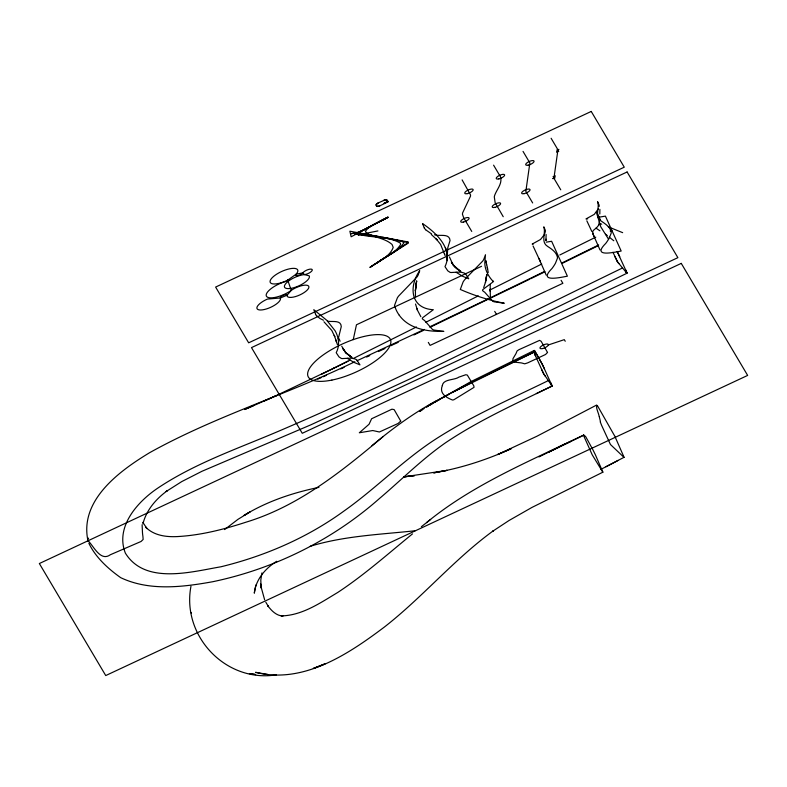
<?xml version="1.0" encoding="UTF-8"?>
<svg xmlns="http://www.w3.org/2000/svg" width="787" height="787" viewBox="0 0 787 787"><rect width="100%" height="100%" fill="white"/><g stroke="black" fill="none" stroke-linecap="round" stroke-linejoin="round"><path stroke-width="1.18" d="M490.271 289.262L490.163 291.2L490.242 284.481M546.021 239.169L545.981 240.694L546.099 234.477M600.314 421.911L600.363 421.576A10.457 1.633 62.4 0 0 600.363 421.212L599.241 416.579M599.812 214.025L599.891 209.332M490.212 290.295L490.399 297.575M486.74 274.584L485.431 282.523L486.74 274.988L486.081 279.926M338.243 338.813L341.273 326.605C340.968 319.502 331.966 322.286 327.402 321.116M190.966 586.256C181.384 636.152 226.076 683.077 276.424 674.813M416.028 284.451L415.369 290.924L416.608 281.234L415.418 290.226L415.477 296.601M554.176 176.445L557.688 151.635M446.918 254.732A47.977 16.566 -24.3 0 1 447.173 253.68L447.429 252.735A14.304 4.938 -24.3 0 0 447.469 252.007L447.783 247.767L450.046 240.537C449.466 232.824 439.431 236.612 434.522 234.762M416.087 284.087L416.697 280.861M255.864 585.036L254.309 593.162C255.736 579.468 265.435 568.342 276.719 561.279M353.245 339.63L356.462 324.785L481.575 266.281M538.397 357.2L534.885 351.032A11.805 0.698 64.5 0 0 534.639 350.697L534.265 351.897A25.174 1.485 64.5 0 1 534.127 352.153L451.935 392.595L470.144 383.171M142.949 523.788C146.343 510.153 155.954 498.988 167.11 490.862L166.106 491.531L181.787 481.565L201.944 471.285L310.806 424.852L410.184 378.822L627.013 273.207L626.029 272.184M485.54 282.12L483.69 287.54M534.255 352.025L534.668 354.061M261.933 572.916L260.802 580.108L261.136 588.027L260.723 583.954L260.871 585.341M583.472 435.241L583.639 435.172A38.307 2.263 64.5 0 0 583.875 435.191L556.576 448.236M544.466 234.31L545.322 231.624A30.801 10.634 -24.3 0 0 545.322 230.237L543.778 226.843C546.129 233.168 540.433 241.943 547.595 246.39C551.638 249.007 556.193 251.988 557.393 256.965A30.801 10.634 -24.3 0 1 557.393 258.362L555.425 263.301A91.695 31.667 -24.3 0 1 551.972 268.534C537.796 282.641 559.331 277.634 567.388 276.188L551.628 241.275L546.286 242.15M598.474 208.663L594.283 214.359L585.981 218.934L587.682 218.884M534.157 352.153L534.963 354.73M624.042 457.424L610.466 444.517L601.799 425.767A44.259 6.926 62.4 0 1 601.406 424.852L600.324 422.029M598.779 224.846L599.851 219.593M544.22 234.821L540.502 239.504L532.189 244.078L533.271 244.108M583.924 435.132L585.577 436.49A16.409 0.964 64.5 0 1 586.04 437.247L592.05 448.226A38.612 2.282 64.5 0 0 593.014 449.997L595.297 454.611A36.271 2.145 64.5 0 1 595.72 455.565L602.891 472.18L532.002 507.399L509.061 520.482L492.898 531.107L493.36 530.772C454.06 559.36 422.698 597.156 384.43 627.003C348.208 654.292 303.025 684.395 255.578 672.324L267.757 674.469M88.587 538.111L88.124 538.613A2.331 2.135 -16.3 0 0 87.682 540.276C93.574 545.824 100.392 562.026 110.377 554.727L141.08 541.466L143.155 539.449L142.88 536.124A43.983 40.206 -16.3 0 1 142.477 532.592L142.103 524.762M466.563 277.614L464.389 280.103A30.703 10.605 -24.3 0 0 463.11 281.943L460.297 289.449A108.911 54.401 22.9 0 0 504.054 303.172M467.075 277.083L482.657 261.127A30.801 10.634 -24.3 0 0 483.759 259.376L485.471 254.732L484.782 263.065A29.581 23.157 30.2 0 0 492.672 280.91M224.61 529.572L237.93 519.371L250.05 511.904L244 515.455C266.891 501.398 292.725 492.741 318.942 487.36M412.516 533.861C387.971 553.851 364.233 575.022 337.731 592.463C320.417 602.812 302.129 615.542 281.244 615.906L283.015 616.044C276.532 615.837 271.485 610.801 267.914 605.862L268.485 606.659L265.829 602.252M371.985 445.658C390.805 429.791 410.706 415.182 432.161 403.072L469.593 383.121L533.93 352.094M382.895 436.795C341.578 471.472 298.352 506.346 245.829 522.234C223.636 529.454 200.754 535.308 177.36 536.577C166.136 537.147 153.701 535.544 145.546 527.005L146.982 528.589L142.831 522.352M421.379 526.69L430.646 519.44M426.534 522.627C468.088 488.461 517.58 466.445 565.804 443.553M420.081 411.198L424.154 408.512M419.737 411.404L421.793 410.057M378.734 261.805C385.955 256.188 395.871 252.607 400.622 244.452L400.416 243.173C388.021 235.805 371.976 238.195 358.38 234.182L358.911 232.696L360.613 231.526L387.991 217.232L351.14 236.789L349.871 231.211L408.305 241.983L408.237 243.104L370.057 267.334C377.829 261.166 389.604 257.398 393.205 247.393L392.044 244.472C384.912 238.077 374.642 237.753 366.575 233.06L365.434 231.25C370.588 223.931 380.81 222.121 387.991 217.232L379.344 221.767M376.776 263.065C385.374 256.149 397.937 252.135 403.938 242.74L401.685 241.225L392.182 239.169M370.057 267.334L408.266 242.544L376.412 236.366L354.839 234.182L375.822 223.567M428.453 405.738L471.019 381.587L534.235 350.451M427.213 406.495L435.723 401.222M426.249 407.361L428.226 406.161M430.204 404.971L432.191 403.77M434.168 402.57L440.563 398.989M442.688 397.789L449.082 394.208M377.996 203.184L378.517 202.918M387.991 217.232C376.206 221.806 362.61 233.198 350.549 233.68C359.826 231.801 369.742 235.638 379.088 236.602M596.576 405.069L536.754 436.323L497.61 454.561L511.147 448.718C486.435 459.942 460.425 468.383 433.637 472.879L447.154 470.351L404.331 476.814M605.941 466.75L624.071 457.296L614.706 435.949A12.494 1.958 62.4 0 1 614.017 434.837L597.756 406.24A5.125 0.807 62.4 0 0 597.028 405.344C595.346 407.105 598.641 413.057 599.133 416.215M618.129 460.405L600.934 469.347M478.289 295.882L425.885 322.247M490.065 289.95L541.692 264.029M350.245 360.023L333.57 368.316M353.52 358.38L416.451 326.969M559.813 254.978L595.779 237.143M538.957 456.922L548.008 452.446M321.371 374.337L347.923 361.233M598.671 244.954L561.662 263.104M598.14 245.741L562.154 263.379M622.497 267.974C508.697 323.191 396.009 381.026 279.651 430.774C238.727 448.315 195.943 462.795 158.61 487.566C137.922 501.201 114.902 526.582 125.369 553.133C145.054 584.928 190.985 571.883 220.891 566.788C264.993 556.055 307.461 537.649 344.224 510.861C375.733 488.56 402.806 460.543 435.181 439.431C470.951 416.343 510.094 399.255 548.254 380.633M554.491 449.259L548.234 452.338L551.343 450.813M334.573 367.824L275.283 396.048M553.409 449.8L560.659 446.249L548.116 452.377M544.496 271.485L490.085 297.909M530.654 278.746L544.968 271.771M529.592 279.267L431.089 326.782M487.979 298.932L429.476 326.969M549.041 451.935L559.449 446.898M536.331 393.598L552.149 386.014L542.499 364.656M552.149 386.014L552.149 386.014C515.987 403.662 479.047 420.238 445.56 442.756C421.812 459.303 401.38 479.932 379.364 498.594C332.222 540.167 274.191 568.883 212.706 581.731C182.584 587.151 149.323 591.263 120.696 577.668C108.035 568.676 95.65 557.422 88.842 543.237M560.492 446.396L570.939 441.379M583.531 435.113L560.118 446.259M423.495 330.392L413.864 334.947M424.252 329.438L357.023 360.741M394.061 344.253L398.232 342.306M388.011 201.57L386.565 200.065A2.804 0.964 -24.3 0 0 385.994 199.937A3.118 1.082 -24.3 0 0 385.089 200.036A2.774 0.954 -24.3 0 0 384.066 200.351L377.829 203.095A3.178 1.102 -24.3 0 0 376.835 203.754A3.63 1.249 -24.3 0 0 376.275 204.276L376.137 204.443A3.246 1.121 -24.3 0 0 375.911 205.132L376.658 206.302A3.178 1.102 -24.3 0 0 377.327 206.45L377.553 206.45A3.925 1.358 -24.3 0 0 378.37 206.332A3.325 1.151 -24.3 0 0 379.56 205.978L388.188 201.826M391.011 345.69L393.028 344.745M378.419 351.553L384.961 348.513M366.604 357.042L369.742 355.596M354.858 361.735C287.501 394.464 215.136 416.156 149.638 452.682C119.27 471.01 78.985 500.512 88.046 541.112M340.741 368.887L344.047 367.391M263.35 401.439L276.404 395.556L252.086 406.289M383.436 200.449L384.066 200.173A3.197 1.102 -24.3 0 1 385.256 199.809A3.581 1.24 -24.3 0 1 386.289 199.701A3.227 1.112 -24.3 0 1 386.948 199.849L388.03 201.561M323.231 376.747L326.487 375.291M380.121 205.574L379.846 205.692A2.981 1.033 -24.3 0 1 378.537 206.115L377.622 206.224A2.833 0.974 -24.3 0 1 376.953 206.017L376.324 204.954A2.814 0.974 -24.3 0 1 376.52 204.354L376.639 204.217A3.168 1.092 -24.3 0 1 377.13 203.754M317.781 379.147L321.047 377.711M245.751 409.004L251.033 406.741M244.59 409.525L253.129 405.905M548.362 344.952L564.279 339.65L565.233 341.273M310.167 546.306C344.155 535.868 379.964 534.56 415.083 530.763M359.256 234.634L377.908 230.925M600.068 217.005L605.419 216.13L621.179 251.033C613.122 252.489 591.578 257.487 605.774 243.38A91.695 31.667 -24.3 0 0 609.217 238.146L611.174 233.208A30.801 10.634 -24.3 0 0 611.174 231.821C609.925 226.43 604.731 223.616 600.589 220.606C594.451 215.864 599.969 207.768 597.569 201.688L599.104 205.082A30.801 10.634 -24.3 0 1 599.104 206.479M610.171 231.024L612.011 230.729M404.223 476.843L414.483 475.663L403.692 476.824M504.064 303.192L494.256 301.844A30.703 10.605 -24.3 0 1 492.662 301.175L484.703 292.213A46.108 15.917 -24.3 0 0 483.651 291.524L482.608 290.629A5.391 1.859 -24.3 0 1 482.903 289.508L493.557 281.51L492.849 280.792M250.315 673.741L255.706 674.548L249.39 673.593M382.63 237.251L391.867 238.992M592.995 232.942C590.998 230.748 596.772 228.476 597.717 226.361A40.521 15.287 -3.6 0 0 598.838 224.856M323.447 320.211L319.729 318.351L316.767 315.784M599.487 223.301L601.701 224.187M608.312 226.863L622.655 232.657M431.532 233.877L425.551 229.706M460.877 271.407L456.834 268.751L453.42 265.327L451.364 262.101L454.788 266.882L459.992 270.954L453.007 264.757L449.436 256.926M352.094 357.475L346.005 352.95L342.581 348.179L346.005 352.95L351.209 357.032L345.513 352.399L341.725 346.201M596.005 228.132L599.91 230.807M456.096 272.243L462.431 276.188L468.718 278.775L465.57 273.827A27.752 9.582 -24.3 0 0 464.212 273.069L463.376 272.784A36.182 12.494 -24.3 0 0 458.26 272.095L451.197 272.518A10.369 3.581 -24.3 0 1 450.125 272.381L447.793 270.856L444.989 266.636C453.627 248.899 435.949 232.608 422.58 223.616L424.262 228.033M347.313 358.311L353.658 362.256L359.944 364.843L356.796 359.895A27.752 9.582 -24.3 0 0 355.429 359.147L354.593 358.852A36.182 12.494 -24.3 0 0 349.477 358.174L342.414 358.587A10.369 3.581 -24.3 0 1 341.342 358.449L339.02 356.934L336.206 352.704C339.118 347.274 339.227 340.633 337.013 334.937A20.492 11.52 50.5 0 0 335.065 330.737L326.821 320.339L313.797 309.685L315.695 314.426M605.518 234.201L607.357 235.657M609.197 237.113L613.801 240.753M431.286 234.467L437.06 239.848L436.077 238.786L440.592 244.403L445.117 255.627M323.969 321.794L331.809 330.481L334.741 336.639L334.278 335.331L337.426 344.617M626.914 273.168L625.813 271.938M602.872 472.17L602.645 471.875A26.02 1.535 64.5 0 1 602.36 471.443L592.217 454.817A37.865 2.233 64.5 0 1 591.765 453.814L583.501 435.329M625.95 272.095L617.569 261.933L612.955 252.243M618.867 263.615L617.283 261.461M399.245 315.233C409.26 329.163 427.882 331.73 443.829 331.406L434.031 330.058A30.703 10.605 -24.3 0 1 432.427 329.389L424.478 320.417A46.108 15.917 -24.3 0 0 423.416 319.738L422.373 318.843A5.391 1.859 -24.3 0 1 422.678 317.712L433.322 309.714C410.273 308.504 408.65 286.271 419.717 270.689L417.995 275.342A30.801 10.634 -24.3 0 1 416.894 277.083L398.625 296.06A30.703 10.605 -24.3 0 0 397.346 297.909L394.533 305.415A29.955 29.04 -89.8 0 0 399.255 315.223M551.136 384.804L552.159 386.161L543.551 373.579L545.066 376.019M420.878 316.738L417.474 310.235L415.526 304.038M597.54 214.064L599.173 217.055M551.116 138.266L557.953 149.805M553.92 178.275L560.757 189.815M523.03 151.399L529.867 162.939L525.834 191.408L532.661 202.948M493.587 165.162L500.424 176.701C502.637 183.056 497.295 188.86 495.023 194.448A46.886 16.193 -24.3 0 0 494.295 196.917L495.161 202.761L503.227 216.71M561.092 280.31L562.872 283.31L430.096 345.395L428.325 342.394M462.107 179.889L470.478 194.822A30.801 10.634 -24.3 0 1 470.478 196.209L462.618 212.903A30.703 10.605 -24.3 0 0 462.481 214.398L463.72 217.851L471.747 231.427M494.708 311.357L496.489 314.357M445.324 247.679L447.232 251.142M617.126 261.195L614.962 256.67M541.672 363.181L541.377 362.659A26.099 1.544 64.5 0 1 540.069 360.298L539.459 359.167M541.82 363.437L542.459 364.588M539.813 359.826L534.343 350.431L534.265 351.897M608.567 239.248L600.737 226.754L596.359 212.205M591.834 231.496L586.827 220.793M594.274 236.798L592.66 233.277L600.009 249.971M533.045 245.947L539.813 260.448L538.879 258.431M540.492 261.943L539.685 260.192L546.217 275.125M619.772 256.729L617.136 251.446L627.003 272.941L625.714 269.892M544.456 368.818L541.289 362.502A25.991 1.535 64.5 0 1 540.069 360.298M541.663 369.585L543.532 373.54L535.662 356.285M550.802 382.875L552.12 385.925M535.229 355.34L535.701 356.373M534.865 354.524L535.298 355.498M264.629 599.773L260.999 586.62M339.128 338.794L340.063 341.263M416.805 308.435L417.474 310.235M444.439 253.493L444.685 254.28M335.656 339.561L336.334 341.706M486.209 262.75L485.677 260.782L486.72 264.727M485.628 260.428L486.12 262.415M486.789 265.042L487.615 269.124M487.301 267.373L488.235 272.499M191.3 612.502L191.428 613.368M377.052 203.833A2.814 0.974 -24.3 0 1 377.937 203.253M447.36 260.664A78.011 26.935 -24.3 0 1 446.947 254.732M425.669 229.735A24.712 6.788 24.2 0 1 424.35 228.063M316.472 315.705A24.446 6.857 23.5 0 1 315.459 314.357M599.153 217.074A73.771 25.558 -23.4 0 1 600.048 219.514M442.324 385.591C439.057 393.49 446.229 397.573 452.446 399.993A2.331 0.807 -24.3 0 0 453.971 399.688L474.04 387.342L473.804 385.827L467.321 375.074L465.815 374.74L462.481 375.871A43.983 15.189 -24.3 0 1 458.919 377.111C454.453 380.377 443.209 378.822 442.324 385.591M400.75 421.104L398.055 423.485L379.393 431.994L372.772 430.538L359.325 432.771L369.064 424.242L371.612 418.753L391.956 409.181L394.149 409.633L400.75 421.104M547.536 352.468L545.558 354.484L527.674 362.876L524.742 363.82L522.853 363.309A25.174 8.687 -24.3 0 0 520.797 362.846L515.111 362.207L512.829 360.997L512.996 358.646L515.662 354.15A26.099 9.011 -24.3 0 0 516.459 352.438L517.148 350.864L518.948 349.684L539.597 340.368L541.141 341.292L547.536 352.468M358.301 234.969L360.2 234.192L358.311 234.939M552.966 178.61L554.874 177.852L552.966 178.61M553.222 176.78L555.13 176.022L553.222 176.78M556.734 151.97L558.652 151.242L556.734 151.97M556.989 150.14L558.908 149.412L556.999 150.11M287.727 280.133L291.259 290.393L287.068 295.214L280.329 297.978L267.452 299.07A12.808 4.427 -24.3 0 0 256.985 308.534A12.808 4.427 -24.3 0 0 270.541 307.383A12.808 4.427 -24.3 0 0 280.329 297.978A3.689 1.269 -24.3 0 1 283.487 295.135A3.689 1.269 -24.3 0 1 287.068 295.214A11.854 4.092 -24.3 0 0 299.877 294.918A11.854 4.092 -24.3 0 0 307.973 285.602A11.854 4.092 -24.3 0 0 291.259 290.393A16.852 5.814 -24.3 0 1 271.279 297.85A16.852 5.814 -24.3 0 1 268.574 290.856A16.852 5.814 -24.3 0 1 287.619 280.998L289.095 279.995L287.806 280.093A15.071 5.204 -24.3 0 1 270.049 281.648A15.071 5.204 -24.3 0 1 287.314 269.38A15.071 5.204 -24.3 0 1 296.128 274.171A4.033 1.397 -24.3 0 0 297.771 275.617A4.033 1.397 -24.3 0 0 302.828 272.873A5.332 1.84 -24.3 0 1 309.616 269.213A5.332 1.84 -24.3 0 1 311.544 271.299A5.332 1.84 -24.3 0 1 304.431 274.604A13.586 4.692 -24.3 0 0 285.209 284.323A13.586 4.692 -24.3 0 0 295.853 287.068A13.586 4.692 -24.3 0 0 309.222 275.844L304.431 274.604L302.828 272.873L296.128 274.171L287.806 280.093M384.509 202.918L384.233 203.331L384.509 202.918M385.64 202.387L385.364 202.81L385.64 202.387M386.771 201.865L386.496 202.279L386.771 201.865M591.234 111.439L215.618 287.068L248.662 342.817L624.268 167.188L591.234 111.439M627.111 171.979L251.496 347.608L302.267 433.293L677.882 257.664L627.111 171.979M681.267 263.389L39.35 563.531L105.733 675.561L747.65 375.419L681.267 263.389M324.893 663.894L313.403 668.429L324.893 663.894M542.587 348.562A4.604 1.594 -24.3 0 0 548.352 344.47A4.604 1.594 -24.3 0 0 541.525 346.024A4.604 1.594 -24.3 0 0 542.587 348.562M331.878 380.091A45.134 15.583 -24.3 0 0 390.716 340.328A45.134 15.583 -24.3 0 0 325.188 353.55A45.134 15.583 -24.3 0 0 331.878 380.091M528.293 165.142A4.604 1.594 -24.3 0 0 534.058 161.06A4.604 1.594 -24.3 0 0 527.231 162.614A4.604 1.594 -24.3 0 0 528.293 165.142M524.27 193.622A4.604 1.594 -24.3 0 0 530.035 189.529A4.604 1.594 -24.3 0 0 523.198 191.084A4.604 1.594 -24.3 0 0 524.27 193.622M498.86 178.915A4.604 1.594 -24.3 0 0 504.624 174.822A4.604 1.594 -24.3 0 0 497.787 176.377A4.604 1.594 -24.3 0 0 498.86 178.915M494.826 207.384A4.604 1.594 -24.3 0 0 500.591 203.292A4.604 1.594 -24.3 0 0 493.764 204.846A4.604 1.594 -24.3 0 0 494.826 207.384M463.346 222.101A4.604 1.594 -24.3 0 0 469.111 218.019A4.604 1.594 -24.3 0 0 462.274 219.563A4.604 1.594 -24.3 0 0 463.346 222.101M467.38 193.632A4.604 1.594 -24.3 0 0 473.144 189.539A4.604 1.594 -24.3 0 0 466.307 191.093A4.604 1.594 -24.3 0 0 467.38 193.632"/></g></svg>
